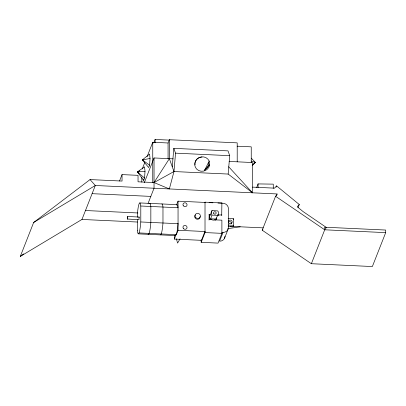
<?xml version="1.0" encoding="UTF-8"?>
<svg xmlns="http://www.w3.org/2000/svg" width="406" height="406" viewBox="0 0 406 406"><rect width="100%" height="100%" fill="white"/><g stroke="black" fill="none" stroke-linecap="round" stroke-linejoin="round"><path stroke-width="0.61" d="M205.294 202.437L178.051 201.168L178.051 230.268L176.305 234.673L139.06 232.942M144.556 178.051L145.018 171.307L144.556 166.896L137.416 171.88L143.638 180.386L144.556 178.051L137.416 171.966L138.852 172.956M149.581 165.227L150.042 158.482L149.581 154.072L142.374 159.862L149.581 165.227L148.662 167.561L142.374 159.862M172.256 166.744L173.819 148.357L228.01 150.88L229.725 155.676L228.162 174.057L252.527 192.809L252.527 162.532L229.136 161.446M119.511 181.035L122.044 174.6L138.04 175.341L138.04 181.807L154.036 182.553L169.363 188.942L173.976 171.54L175.539 153.158L173.819 148.357M138.989 217.393L139.131 217.032L138.994 219.758L127.408 219.012L127.621 216.499L139.131 217.032M201.346 240.327L174.331 239.073L176.037 234.663A15.474 1.949 -87.3 0 1 175.052 235.419M137.527 222.031L81.961 219.448L20.3 256.419L33.652 222.478L90.046 179.579L122.044 181.066L122.044 174.6M81.961 219.448L95.314 185.501L90.046 179.579M142.262 168.937L144.769 162.557M147.048 156.762L152.752 142.267L168.074 142.983L169.363 139.71L237.205 142.861L237.205 161.821M153.722 142.993L155.112 139.456L169.211 140.111M144.313 182.675L154.036 157.954L173.144 158.842M148.078 203.376L154.036 188.232L154.036 157.954M204.827 202.65L205.015 202.178L221.889 202.964L221.706 215.49M210.404 214.49L209.197 214.434L209.014 214.901L210.257 214.962M210.638 214.241L212.094 210.536L217.758 210.927A3.72 3.461 21.5 0 1 217.794 215.18L215.662 219.504A3.72 3.461 21.5 0 1 211.176 219.326L210.673 218.834L211.947 214.952A3.72 3.461 21.5 0 1 211.912 210.699L212.094 210.536M209.014 220.052L209.197 214.434M201.361 240.56L204.827 231.745M214.637 219.839L221.889 220.174L221.889 233.354L218.052 243.108L201.173 242.321L205.015 232.567L205.015 202.178M221.706 203.431L221.889 202.964M217.961 203.025L223.031 203.259A5.42 5.045 21.5 0 1 228.405 208.603L228.405 227.517A5.42 5.045 21.5 0 1 223.031 232.359L219.565 241.174A5.42 5.045 21.5 0 0 224.934 236.333M224.528 238.261L227.994 229.446M233.156 219.742L233.557 218.727L228.167 218.474M233.557 218.727L233.557 225.294L232.953 226.817L228.167 226.599M256.688 187.435L258.074 183.913L273.268 184.141L273.268 188.389M276.126 187.064L276.582 185.892L299.273 204.517L298.121 207.446M311.356 263.743L324.709 229.796L324.709 227.213L385.7 230.045L385.7 232.633L372.358 266.544L311.366 263.712L262.22 230.207L275.572 196.265L277.262 193.956L95.314 185.501L33.652 222.478M276.572 195.712L277.034 194.545M176.503 205.025L178.051 201.168M209.171 161.055L204.533 170.49L209.684 164.745L209.679 162.862L209.171 161.055A7.562 7.176 -19.7 0 0 197.133 158.903A7.562 7.176 -19.7 0 0 198.762 170.571A7.562 7.176 -19.7 0 0 209.684 164.745M180.061 238.814L177.595 243.077L176.392 238.804M169.363 139.71L169.363 158.665L154.036 182.553L173.976 171.54L228.162 174.057M262.22 230.207L262.895 229.283M275.572 196.265L324.709 229.796L326.399 227.492L303.15 211.622L297.243 206.776L299.273 204.517M276.582 185.892L274.557 188.151L252.527 187.13M252.263 165.577L255.394 162.42L251.243 158.167M20.3 256.419L23.639 253.882M252.522 164.658L255.384 162.405L251.36 161.05M127.484 219.225L127.621 216.499M139.674 170.926L137.411 171.9L145.018 171.307M142.374 159.898L150.042 158.482M227.73 228.674L240.25 226.802M212.135 215.129L217.616 215.347M210.673 218.834L216.159 219.052M237.145 146.19L251.238 146.845L251.238 162.644M175.539 153.158L229.725 155.676M205.649 168.292L206.913 168.353M92.101 193.677L150.824 196.402M209.095 202.614L212.896 202.792M139.735 202.924L176.955 204.654M137.329 217.281L137.329 214.825A15.474 1.949 -87.3 0 1 140.796 206.009L178.016 207.74A15.474 1.949 -87.3 0 0 176.62 204.908M217.662 214.83L221.889 215.023M217.733 215.307L218.976 215.368M85.468 210.526L137.878 212.962M209.197 219.585L211.617 219.697M228.167 225.046L233.557 225.294M324.709 229.796L385.7 232.633M178.041 223.696L140.796 221.965L140.796 206.009M230.166 226.335L231.425 226.391M232.689 226.452L263.286 227.873M178.051 230.268L205.294 231.532M221.762 232.298L223.031 232.359M205.015 232.567L221.889 233.354M138.39 233.866L175.367 235.587M228.664 166.764L252.527 192.809M169.363 158.665L173.976 171.54M143.506 179.127L143.638 180.386M174.316 235.485L174.331 239.073M258.074 183.913L258.074 187.552M201.173 239.789L201.173 242.321M168.074 142.983L168.074 158.782M155.112 139.456L155.112 142.78M152.752 142.267L152.752 182.67M141.806 177.046L141.806 182.101M137.329 219.737L137.329 230.781M208.613 162.359A6.887 6.532 -19.7 0 1 204.639 169.515M195.088 164.856A6.887 6.532 -19.7 0 1 195.042 163.146M195.129 162.578A6.887 6.532 -19.7 0 1 201.965 157.036M140.796 221.93A15.474 1.949 -87.3 0 1 137.329 230.75M228.365 221.996A1.928 1.797 21.5 0 1 231.572 223.539M200.082 216.586A2.73 2.537 21.5 0 1 196.6 219.118A2.73 2.537 21.5 0 1 195.306 214.977M178.016 223.66A15.474 1.949 -87.3 0 1 176.28 234.638M216.779 217.946A3.72 3.461 21.5 0 1 215.388 220.204M210.217 219.362A3.72 3.461 21.5 0 1 210.181 215.109M161.908 203.954A15.474 1.949 -87.3 0 1 162.973 207.04L162.973 222.995A15.474 1.949 -87.3 0 1 160.563 234.866M149.449 203.645A15.474 1.949 -87.3 0 1 150.839 206.476L150.839 222.432A15.474 1.949 -87.3 0 1 148.119 234.135M183.228 205.603A2.066 1.923 21.5 0 0 186.775 205.791A2.066 1.923 21.5 0 0 185.024 202.787A2.066 1.923 21.5 0 0 183.228 205.603M183.375 228.451A2.066 1.923 21.5 0 0 186.897 228.202A2.066 1.923 21.5 0 0 184.755 225.421A2.066 1.923 21.5 0 0 183.375 228.451M228.573 222.625A1.928 1.797 21.5 0 0 231.882 222.894A1.928 1.797 21.5 0 0 230.334 220.052A1.928 1.797 21.5 0 0 228.573 222.625M195.509 217.281A2.73 2.537 21.5 0 0 200.173 217.073A2.73 2.537 21.5 0 0 197.453 213.333A2.73 2.537 21.5 0 0 195.509 217.281M213.734 213.5A1.309 1.218 21.5 0 0 215.977 213.607A1.309 1.218 21.5 0 0 214.855 211.709A1.309 1.218 21.5 0 0 213.734 213.5"/></g></svg>
